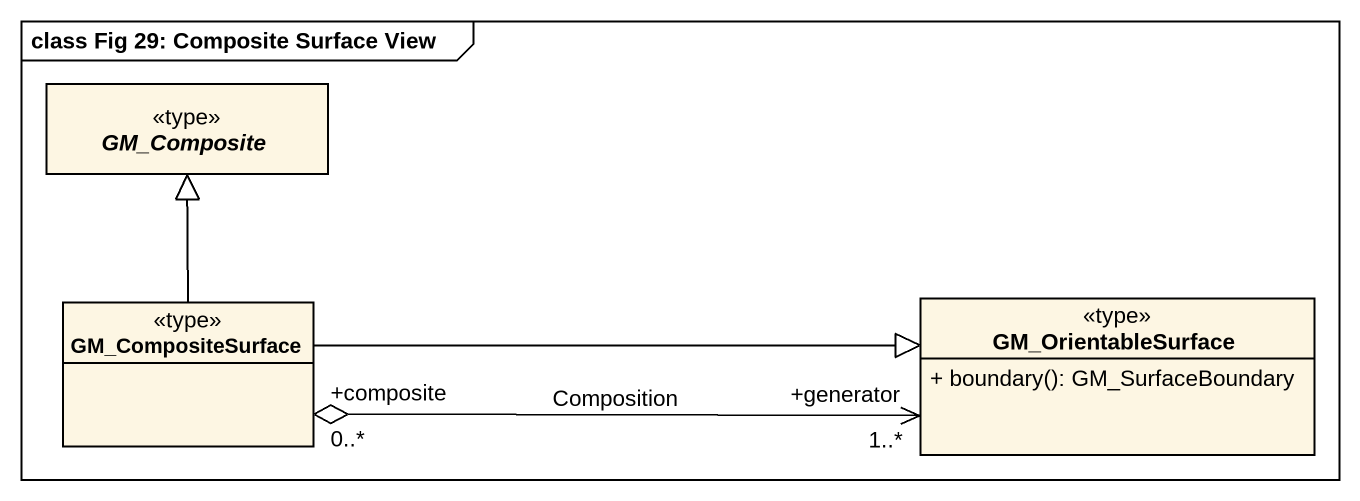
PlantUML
@startuml
mainframe class Fig 29: Composite Surface View
hide circle
hide empty members
skinparam classAttributeIconSize 0
abstract class GM_Composite <<type>>
class GM_CompositeSurface <<type>>
class GM_OrientableSurface <<type>> {
  + boundary(): GM_SurfaceBoundary
}
GM_CompositeSurface -up-|> GM_Composite
GM_CompositeSurface -right-|> GM_OrientableSurface
GM_OrientableSurface "+generator\n1..*" <-left-o "+composite\n0..*" GM_CompositeSurface : Composition
@enduml
